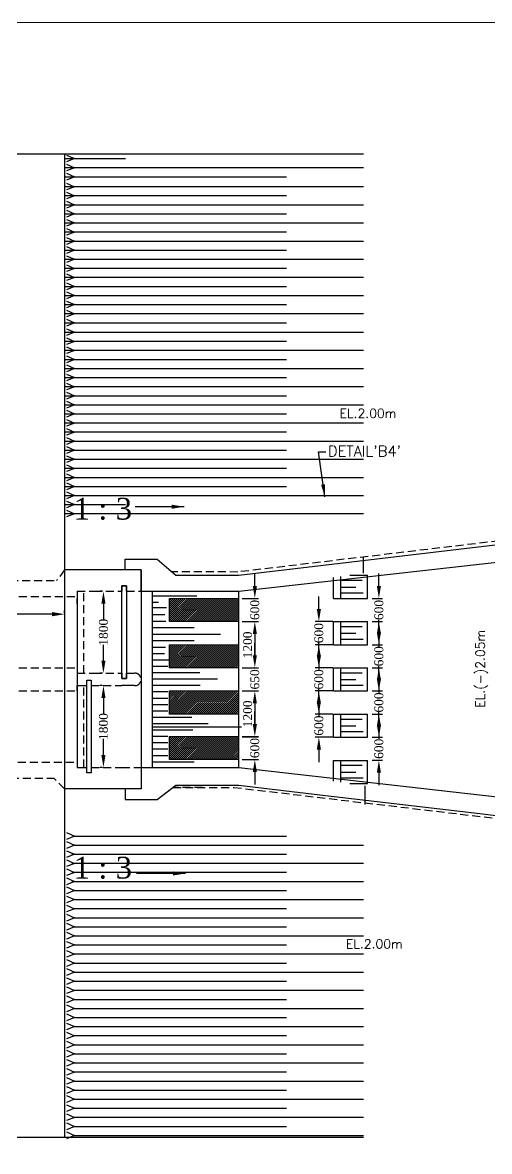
# Model space of a CAD drawing. Extents: x -545075 to 1728153, y -708141 to -305611.
# Drawn here: x 19634 to 32752, y -634009 to -602284 of the extents above; entities that cross this region are included whole.
import ezdxf

# ---------------------------------------------------------------- set-up
doc = ezdxf.new("R2010")
doc.units = 0
doc.header["$MEASUREMENT"] = 0
doc.linetypes.add('DASHED', pattern=[0.75, 0.5, -0.25])
doc.layers.get('0').update_dxf_attribs({"linetype": 'CONTINUOUS'})
doc.layers.get('DEFPOINTS').update_dxf_attribs({"linetype": 'CONTINUOUS'})
for name, color, linetype in [('LINE', 7, 'CONTINUOUS'), ('SLOPEEARTH', 3, 'CONTINUOUS'), ('TEXT', 7, 'CONTINUOUS')]:
    doc.layers.add(name, color=color, linetype=linetype)
doc.styles.add('BIG', font='ROMANT.SHX')
doc.styles.get("Standard").update_dxf_attribs({"font": 'times.ttf', "height": 250})
doc.dimstyles.new('3', dxfattribs={"dimtxt": 225, "dimasz": 350, "dimexe": 100, "dimexo": 25, "dimgap": 9, "dimtad": 0, "dimdec": 0, "dimzin": 0, "dimdsep": 46, "dimtxsty": 'Standard', "dimcen": 0, "dimclrt": 256, "dimadec": 0, "dimazin": 0, "dimtfac": 1, "dimtdec": 0, "dimtofl": 0, "dimtmove": 2, "dimatfit": 3, "dimfxl": 1, "dimtolj": 1, "dimtzin": 0, "dimarcsym": 0})

# ---------------------------------------------------------------- blocks, each defined once
blk = doc.blocks.new('*D679')
at = {"layer": 'DEFPOINTS', "color": 0, "linetype": 'ByBlock', "lineweight": -2}
for p in [(14814, -618910), (20814, -618910), (20814, -618910)]:
    blk.add_point(p, dxfattribs=at)
at = {"layer": 'LINE', "color": 0, "linetype": 'ByBlock', "lineweight": -2}
for p, q in [((14814, -618885), (14814, -618810)), ((15164, -618910), (16794, -618910)), ((20464, -618910), (17522, -618910)), ((20814, -618885), (20814, -618810))]:
    blk.add_line(p, q, dxfattribs=at)
for points in [[(15164, -618852), (15164, -618969), (14814, -618910)], [(20464, -618852), (20464, -618969), (20814, -618910)]]:
    blk.add_solid(points, dxfattribs=at)
at = {"layer": 'LINE', "linetype": 'ByBlock', "lineweight": -2, "insert": (17158, -618910), "char_height": 250, "attachment_point": 5}
blk.add_mtext('\\A1;6000', dxfattribs=at)
blk = doc.blocks.new('*D690')
at = {"layer": 'DEFPOINTS', "color": 0, "linetype": 'ByBlock', "lineweight": -2}
for p in [(21906, -618268), (21906, -620568), (21906, -620568)]:
    blk.add_point(p, dxfattribs=at)
at = {"layer": 'LINE', "color": 0, "linetype": 'ByBlock', "lineweight": -2}
for p, q in [((21881, -618268), (21806, -618268)), ((21906, -618618), (21906, -619068)), ((21906, -620218), (21906, -619768)), ((21881, -620568), (21806, -620568))]:
    blk.add_line(p, q, dxfattribs=at)
for points in [[(21848, -618618), (21964, -618618), (21906, -618268)], [(21848, -620218), (21964, -620218), (21906, -620568)]]:
    blk.add_solid(points, dxfattribs=at)
at = {"layer": 'LINE', "linetype": 'ByBlock', "lineweight": -2, "insert": (21906, -619418), "char_height": 250, "attachment_point": 5, "rotation": 90}
blk.add_mtext('\\A1;1800', dxfattribs=at)
blk = doc.blocks.new('*D691')
at = {"layer": 'DEFPOINTS', "color": 0, "linetype": 'ByBlock', "lineweight": -2}
for p in [(21906, -620918), (21906, -623218), (21906, -623218)]:
    blk.add_point(p, dxfattribs=at)
at = {"layer": 'LINE', "color": 0, "linetype": 'ByBlock', "lineweight": -2}
for p, q in [((21881, -620918), (21806, -620918)), ((21906, -621268), (21906, -621718)), ((21906, -622868), (21906, -622418)), ((21881, -623218), (21806, -623218))]:
    blk.add_line(p, q, dxfattribs=at)
for points in [[(21848, -621268), (21964, -621268), (21906, -620918)], [(21848, -622868), (21964, -622868), (21906, -623218)]]:
    blk.add_solid(points, dxfattribs=at)
at = {"layer": 'LINE', "linetype": 'ByBlock', "lineweight": -2, "insert": (21906, -622068), "char_height": 250, "attachment_point": 5, "rotation": 90}
blk.add_mtext('\\A1;1800', dxfattribs=at)
blk = doc.blocks.new('*D701')
at = {"layer": 'DEFPOINTS', "color": 0, "linetype": 'ByBlock', "lineweight": -2}
for p in [(29430, -619768), (29430, -620418), (29646, -620418)]:
    blk.add_point(p, dxfattribs=at)
at = {"layer": 'LINE', "color": 0, "linetype": 'ByBlock', "lineweight": -2}
for p, q in [((29646, -619418), (29646, -619068)), ((29455, -619768), (29746, -619768)), ((29455, -620418), (29746, -620418)), ((29646, -620768), (29646, -621118))]:
    blk.add_line(p, q, dxfattribs=at)
for points in [[(29588, -619418), (29704, -619418), (29646, -619768)], [(29588, -620768), (29704, -620768), (29646, -620418)]]:
    blk.add_solid(points, dxfattribs=at)
at = {"layer": 'LINE', "linetype": 'ByBlock', "lineweight": -2, "insert": (29646, -620093), "char_height": 250, "attachment_point": 5, "rotation": 90}
blk.add_mtext('\\A1;600', dxfattribs=at)
blk = doc.blocks.new('*D702')
at = {"layer": 'DEFPOINTS', "color": 0, "linetype": 'ByBlock', "lineweight": -2}
for p in [(28375, -619118), (27959, -619768), (28375, -619768)]:
    blk.add_point(p, dxfattribs=at)
at = {"layer": 'LINE', "color": 0, "linetype": 'ByBlock', "lineweight": -2}
for p, q in [((27959, -618768), (27959, -618418)), ((28350, -619118), (27859, -619118)), ((28350, -619768), (27859, -619768)), ((27959, -620118), (27959, -620468))]:
    blk.add_line(p, q, dxfattribs=at)
for points in [[(27901, -618768), (28017, -618768), (27959, -619118)], [(27901, -620118), (28017, -620118), (27959, -619768)]]:
    blk.add_solid(points, dxfattribs=at)
at = {"layer": 'LINE', "linetype": 'ByBlock', "lineweight": -2, "insert": (27959, -619443), "char_height": 250, "attachment_point": 5, "rotation": 90}
blk.add_mtext('\\A1;600', dxfattribs=at)
blk = doc.blocks.new('*D703')
at = {"layer": 'DEFPOINTS', "color": 0, "linetype": 'ByBlock', "lineweight": -2}
for p in [(29430, -618468), (29430, -619118), (29646, -619118)]:
    blk.add_point(p, dxfattribs=at)
at = {"layer": 'LINE', "color": 0, "linetype": 'ByBlock', "lineweight": -2}
for p, q in [((29646, -618118), (29646, -617768)), ((29455, -618468), (29746, -618468)), ((29455, -619118), (29746, -619118)), ((29646, -619468), (29646, -619818))]:
    blk.add_line(p, q, dxfattribs=at)
for points in [[(29588, -618118), (29704, -618118), (29646, -618468)], [(29588, -619468), (29704, -619468), (29646, -619118)]]:
    blk.add_solid(points, dxfattribs=at)
at = {"layer": 'LINE', "linetype": 'ByBlock', "lineweight": -2, "insert": (29646, -618793), "char_height": 250, "attachment_point": 5, "rotation": 90}
blk.add_mtext('\\A1;600', dxfattribs=at)
blk = doc.blocks.new('*D704')
at = {"layer": 'DEFPOINTS', "color": 0, "linetype": 'ByBlock', "lineweight": -2}
for p in [(28375, -620418), (27959, -621068), (28375, -621068)]:
    blk.add_point(p, dxfattribs=at)
at = {"layer": 'LINE', "color": 0, "linetype": 'ByBlock', "lineweight": -2}
for p, q in [((27959, -620068), (27959, -619718)), ((28350, -620418), (27859, -620418)), ((28350, -621068), (27859, -621068)), ((27959, -621418), (27959, -621768))]:
    blk.add_line(p, q, dxfattribs=at)
for points in [[(27901, -620068), (28017, -620068), (27959, -620418)], [(27901, -621418), (28017, -621418), (27959, -621068)]]:
    blk.add_solid(points, dxfattribs=at)
at = {"layer": 'LINE', "linetype": 'ByBlock', "lineweight": -2, "insert": (27959, -620743), "char_height": 250, "attachment_point": 5, "rotation": 90}
blk.add_mtext('\\A1;600', dxfattribs=at)
blk = doc.blocks.new('*D705')
at = {"layer": 'DEFPOINTS', "color": 0, "linetype": 'ByBlock', "lineweight": -2}
for p in [(28375, -621718), (27959, -622368), (28375, -622368)]:
    blk.add_point(p, dxfattribs=at)
at = {"layer": 'LINE', "color": 0, "linetype": 'ByBlock', "lineweight": -2}
for p, q in [((27959, -621368), (27959, -621018)), ((28350, -621718), (27859, -621718)), ((28350, -622368), (27859, -622368)), ((27959, -622718), (27959, -623068))]:
    blk.add_line(p, q, dxfattribs=at)
for points in [[(27901, -621368), (28017, -621368), (27959, -621718)], [(27901, -622718), (28017, -622718), (27959, -622368)]]:
    blk.add_solid(points, dxfattribs=at)
at = {"layer": 'LINE', "linetype": 'ByBlock', "lineweight": -2, "insert": (27959, -622043), "char_height": 250, "attachment_point": 5, "rotation": 90}
blk.add_mtext('\\A1;600', dxfattribs=at)
blk = doc.blocks.new('*D706')
at = {"layer": 'DEFPOINTS', "color": 0, "linetype": 'ByBlock', "lineweight": -2}
for p in [(29430, -621068), (29430, -621718), (29646, -621718)]:
    blk.add_point(p, dxfattribs=at)
at = {"layer": 'LINE', "color": 0, "linetype": 'ByBlock', "lineweight": -2}
for p, q in [((29646, -620718), (29646, -620368)), ((29455, -621068), (29746, -621068)), ((29455, -621718), (29746, -621718)), ((29646, -622068), (29646, -622418))]:
    blk.add_line(p, q, dxfattribs=at)
for points in [[(29588, -620718), (29704, -620718), (29646, -621068)], [(29588, -622068), (29704, -622068), (29646, -621718)]]:
    blk.add_solid(points, dxfattribs=at)
at = {"layer": 'LINE', "linetype": 'ByBlock', "lineweight": -2, "insert": (29646, -621393), "char_height": 250, "attachment_point": 5, "rotation": 90}
blk.add_mtext('\\A1;600', dxfattribs=at)
blk = doc.blocks.new('*D707')
at = {"layer": 'DEFPOINTS', "color": 0, "linetype": 'ByBlock', "lineweight": -2}
for p in [(29430, -622368), (29430, -623018), (29646, -623018)]:
    blk.add_point(p, dxfattribs=at)
at = {"layer": 'LINE', "color": 0, "linetype": 'ByBlock', "lineweight": -2}
for p, q in [((29646, -622018), (29646, -621668)), ((29455, -622368), (29746, -622368)), ((29455, -623018), (29746, -623018)), ((29646, -623368), (29646, -623718))]:
    blk.add_line(p, q, dxfattribs=at)
for points in [[(29588, -622018), (29704, -622018), (29646, -622368)], [(29588, -623368), (29704, -623368), (29646, -623018)]]:
    blk.add_solid(points, dxfattribs=at)
at = {"layer": 'LINE', "linetype": 'ByBlock', "lineweight": -2, "insert": (29646, -622693), "char_height": 250, "attachment_point": 5, "rotation": 90}
blk.add_mtext('\\A1;600', dxfattribs=at)
blk = doc.blocks.new('*D718')
at = {"layer": 'DEFPOINTS', "color": 0, "linetype": 'ByBlock', "lineweight": -2}
for p in [(25783, -618468), (25783, -619118), (26160, -619118)]:
    blk.add_point(p, dxfattribs=at)
at = {"layer": 'LINE', "color": 0, "linetype": 'ByBlock', "lineweight": -2}
for p, q in [((26160, -618118), (26160, -617768)), ((25808, -618468), (26260, -618468)), ((25808, -619118), (26260, -619118)), ((26160, -619468), (26160, -619818))]:
    blk.add_line(p, q, dxfattribs=at)
for points in [[(26102, -618118), (26218, -618118), (26160, -618468)], [(26102, -619468), (26218, -619468), (26160, -619118)]]:
    blk.add_solid(points, dxfattribs=at)
at = {"layer": 'LINE', "linetype": 'ByBlock', "lineweight": -2, "insert": (26160, -618793), "char_height": 250, "attachment_point": 5, "rotation": 90}
blk.add_mtext('\\A1;600', dxfattribs=at)
blk = doc.blocks.new('*D720')
at = {"layer": 'DEFPOINTS', "color": 0, "linetype": 'ByBlock', "lineweight": -2}
for p in [(25783, -622349), (25783, -622999), (26160, -622999)]:
    blk.add_point(p, dxfattribs=at)
at = {"layer": 'LINE', "color": 0, "linetype": 'ByBlock', "lineweight": -2}
for p, q in [((26160, -621999), (26160, -621649)), ((25808, -622349), (26260, -622349)), ((25808, -622999), (26260, -622999)), ((26160, -623349), (26160, -623699))]:
    blk.add_line(p, q, dxfattribs=at)
for points in [[(26102, -621999), (26218, -621999), (26160, -622349)], [(26102, -623349), (26218, -623349), (26160, -622999)]]:
    blk.add_solid(points, dxfattribs=at)
at = {"layer": 'LINE', "linetype": 'ByBlock', "lineweight": -2, "insert": (26160, -622674), "char_height": 250, "attachment_point": 5, "rotation": 90}
blk.add_mtext('\\A1;600', dxfattribs=at)
blk = doc.blocks.new('*D826')
at = {"layer": 'DEFPOINTS', "color": 0, "linetype": 'ByBlock', "lineweight": -2}
for p in [(25808, -621068), (25783, -622355), (26160, -622355)]:
    blk.add_point(p, dxfattribs=at)
at = {"layer": 'LINE', "color": 0, "linetype": 'ByBlock', "lineweight": -2}
for p, q in [((25833, -621068), (26260, -621068)), ((26160, -621418), (26160, -622005)), ((25808, -622355), (26260, -622355))]:
    blk.add_line(p, q, dxfattribs=at)
for points in [[(26102, -621418), (26218, -621418), (26160, -621068)], [(26102, -622005), (26218, -622005), (26160, -622355)]]:
    blk.add_solid(points, dxfattribs=at)
at = {"layer": 'LINE', "linetype": 'ByBlock', "lineweight": -2, "insert": (25958, -621712), "char_height": 250, "attachment_point": 5, "rotation": 90}
blk.add_mtext('\\A1;1200', dxfattribs=at)
blk = doc.blocks.new('*D827')
at = {"layer": 'DEFPOINTS', "color": 0, "linetype": 'ByBlock', "lineweight": -2}
for p in [(25808, -619118), (25783, -620418), (26160, -620418)]:
    blk.add_point(p, dxfattribs=at)
at = {"layer": 'LINE', "color": 0, "linetype": 'ByBlock', "lineweight": -2}
for p, q in [((25833, -619118), (26260, -619118)), ((26160, -619468), (26160, -620068)), ((25808, -620418), (26260, -620418))]:
    blk.add_line(p, q, dxfattribs=at)
for points in [[(26102, -619468), (26218, -619468), (26160, -619118)], [(26102, -620068), (26218, -620068), (26160, -620418)]]:
    blk.add_solid(points, dxfattribs=at)
at = {"layer": 'LINE', "linetype": 'ByBlock', "lineweight": -2, "insert": (25958, -619775), "char_height": 250, "attachment_point": 5, "rotation": 90}
blk.add_mtext('\\A1;1200', dxfattribs=at)

msp = doc.modelspace()

# ---------------------------------------------------------------- hatches: boundary and pattern name
at = {"layer": 'LINE', "lineweight": 5}
h = msp.add_hatch(dxfattribs=at)
h.set_pattern_fill('ANSI31', color=0, scale=320, angle=180, style=0)
h.set_pattern_definition([(225, (-61219.9, 40650.684), (28.2842712, -28.2842712), [])])
h.paths.add_polyline_path([(23764.102, -618468.316), (23764.102, -619118.316), (25714.102, -619118.316), (25714.102, -618468.316)])
h = msp.add_hatch(dxfattribs=at)
h.set_pattern_fill('ANSI31', color=0, scale=320, angle=180, style=0)
h.set_pattern_definition([(225, (-61219.9, 39350.684), (28.2842712, -28.2842712), [])])
h.paths.add_polyline_path([(23764.102, -619768.316), (23764.102, -620418.316), (25714.102, -620418.316), (25714.102, -619768.316)])
h = msp.add_hatch(dxfattribs=at)
h.set_pattern_fill('ANSI31', color=0, scale=320, angle=180, style=0)
h.set_pattern_definition([(225, (-61219.9, 38050.684), (28.2842712, -28.2842712), [])])
h.paths.add_polyline_path([(23764.102, -621068.316), (23764.102, -621718.316), (25714.102, -621718.316), (25714.102, -621068.316)])
h = msp.add_hatch(dxfattribs=at)
h.set_pattern_fill('ANSI31', color=0, scale=320, angle=180, style=0)
h.set_pattern_definition([(225, (-61219.9, 36769.684), (28.2842712, -28.2842712), [])])
h.paths.add_polyline_path([(23764.102, -622349.316), (23764.102, -622999.316), (25714.102, -622999.316), (25714.102, -622349.316)])

# ---------------------------------------------------------------- linework, layer by layer
at = {"color": 7, "linetype": 'ByBlock', "lineweight": 20}
msp.add_lwpolyline([(-15553.218, -650962.025), (-15553.218, -602284.278), (53284, -602284.278), (53284, -650962.025), (-15553.218, -650962.025)], close=True, dxfattribs=at)
at = {"layer": 'LINE', "color": 0, "linetype": 'ByBlock', "lineweight": -2}
for p, q in [((20814.102, -605985.316), (20814.102, -633622.316)), ((25714.102, -617818.316), (34448.102, -616782.758)), ((22514.102, -617668.316), (22514.102, -617368.316)), ((22514.102, -617368.316), (23414.102, -617368.316)), ((23414.102, -617368.316), (23942.102, -617818.316)), ((25714.102, -618268.316), (34748.102, -617243.316)), ((29209.418, -617762.027), (29209.78, -617287.181)), ((22964.102, -617668.316), (20814.102, -617668.316)), ((22964.102, -617668.316), (22964.102, -618268.316)), ((22964.102, -618268.316), (22964.102, -617668.316)), ((23942.102, -617818.316), (25714.102, -617818.316)), ((28375.225, -618468.316), (28375.225, -617884.14)), ((28375.225, -618468.316), (28375.225, -617884.14)), ((28575.225, -618468.316), (28575.225, -617855.267)), ((28575.225, -617958.762), (29178.99, -617958.762)), ((28831.175, -617818.316), (29325.225, -617818.316)), ((29325.225, -618468.316), (29325.225, -617818.316)), ((21164.102, -618268.316), (21164.102, -623218.316)), ((22552.102, -618118.316), (22427.102, -618118.316)), ((22427.102, -618118.316), (22427.102, -618268.316)), ((22552.102, -618268.316), (22552.102, -618118.316)), ((22964.102, -618268.316), (22964.102, -623818.316)), ((22964.102, -618268.316), (25714.102, -618268.316)), ((23275.259, -618268.316), (23275.259, -623218.316)), ((25714.102, -623218.316), (25714.102, -618268.316)), ((28575.225, -618147.316), (28994.285, -618147.316)), ((28575.225, -618308.561), (29203.294, -618308.561)), ((21164.102, -618618.316), (21164.102, -618468.316)), ((23275.259, -618393.316), (24526.102, -618393.316)), ((23275.259, -618577.316), (23451.102, -618577.316)), ((23764.102, -619118.316), (23764.102, -618468.316)), ((28375.225, -618468.316), (29325.225, -618468.316)), ((28375.225, -618468.316), (29325.225, -618468.316)), ((23275.259, -618723.316), (23680.102, -618723.316)), ((23275.259, -618924.316), (23630.102, -618924.316)), ((23275.259, -619108.316), (23658.102, -619108.316)), ((25714.102, -619118.316), (23764.102, -619118.316)), ((28375.225, -619768.316), (28375.225, -619118.316)), ((28375.225, -619768.316), (28375.225, -619118.316)), ((28375.225, -619118.316), (29325.225, -619118.316)), ((28575.225, -619768.316), (28575.225, -619118.316)), ((28575.225, -619258.762), (29178.99, -619258.762)), ((29325.225, -619768.316), (29325.225, -619118.316)), ((23275.259, -619287.316), (24459.102, -619287.316)), ((23275.259, -619471.316), (25196.102, -619471.316)), ((28575.225, -619447.316), (28994.285, -619447.316)), ((23275.259, -619650.316), (24451.102, -619650.316)), ((23275.259, -619835.316), (23650.102, -619835.316)), ((23764.102, -620418.316), (23764.102, -619768.316)), ((26160.102, -620068.316), (26160.102, -619718.316)), ((28375.225, -619768.316), (29325.225, -619768.316)), ((28375.225, -619768.316), (29325.225, -619768.316)), ((28575.225, -619608.561), (29203.294, -619608.561)), ((23275.259, -620014.316), (23618.102, -620014.316)), ((23275.259, -620193.316), (23732.102, -620193.316)), ((21164.102, -620418.316), (21164.102, -620568.316)), ((23275.259, -620372.316), (23711.102, -620372.316)), ((25714.102, -620418.316), (23764.102, -620418.316)), ((25808.102, -620418.316), (26260.102, -620418.316)), ((28375.225, -621068.316), (28375.225, -620418.316)), ((28375.225, -621068.316), (28375.225, -620418.316)), ((28375.225, -620418.316), (29325.225, -620418.316)), ((28575.225, -621068.316), (28575.225, -620418.316)), ((29325.225, -621068.316), (29325.225, -620418.316)), ((22427.102, -620568.316), (22427.102, -620718.316)), ((22427.102, -620718.316), (22552.102, -620718.316)), ((22552.102, -620718.316), (22552.102, -620568.316)), ((22552.102, -620568.316), (22779.102, -620568.316)), ((23275.259, -620551.316), (24611.102, -620551.316)), ((23275.259, -620730.316), (25115.102, -620730.316)), ((28575.225, -620558.762), (29178.99, -620558.762)), ((28575.225, -620747.316), (28994.285, -620747.316)), ((21164.102, -621068.316), (21164.102, -620918.316)), ((21164.102, -620918.316), (21436.102, -620918.316)), ((22779.102, -620918.316), (22427.102, -620918.316)), ((23275.259, -620909.316), (24628.102, -620909.316)), ((23275.259, -621088.316), (23711.102, -621088.316)), ((23764.102, -621718.316), (23764.102, -621068.316)), ((25808.102, -621068.316), (26260.102, -621068.316)), ((28375.225, -621068.316), (29325.225, -621068.316)), ((28375.225, -621068.316), (29325.225, -621068.316)), ((28575.225, -620908.561), (29203.294, -620908.561)), ((23275.259, -621267.316), (23711.102, -621267.316)), ((23275.259, -621446.316), (23711.102, -621446.316)), ((26160.102, -621418.316), (26160.102, -621768.316)), ((23275.259, -621625.316), (23711.102, -621625.316)), ((23275.259, -621804.316), (24391.102, -621804.316)), ((25714.102, -621718.316), (23764.102, -621718.316)), ((28375.225, -622368.316), (28375.225, -621718.316)), ((28375.225, -622368.316), (28375.225, -621718.316)), ((28375.225, -621718.316), (29325.225, -621718.316)), ((28575.225, -622368.316), (28575.225, -621718.316)), ((29325.225, -622368.316), (29325.225, -621718.316)), ((23275.259, -621983.316), (24848.102, -621983.316)), ((23275.259, -622080.316), (25786.102, -622080.316)), ((28575.225, -621858.762), (29178.99, -621858.762)), ((28575.225, -622047.316), (28994.285, -622047.316)), ((23275.259, -622162.316), (24420.102, -622162.316)), ((23275.259, -622341.316), (23711.102, -622341.316)), ((23764.102, -622999.316), (23764.102, -622349.316)), ((28375.225, -622368.316), (29325.225, -622368.316)), ((28375.225, -622368.316), (29325.225, -622368.316)), ((28575.225, -622208.561), (29203.294, -622208.561)), ((23275.259, -622520.316), (23711.102, -622520.316)), ((23275.259, -622699.316), (23711.102, -622699.316)), ((21164.102, -622868.316), (21164.102, -623218.316)), ((22964.102, -623018.316), (22964.102, -623368.316)), ((22964.102, -623018.316), (22964.102, -623368.316)), ((23275.259, -622878.316), (23711.102, -622878.316)), ((23275.259, -623057.316), (24456.102, -623057.316)), ((25714.102, -622999.316), (23764.102, -622999.316)), ((28375.225, -623602.492), (28375.225, -623018.316)), ((28375.225, -623602.492), (28375.225, -623018.316)), ((28375.225, -623018.316), (29325.225, -623018.316)), ((28575.225, -623631.366), (28575.225, -623018.316)), ((29325.225, -623668.316), (29325.225, -623018.316)), ((21164.102, -623218.316), (21436.102, -623218.316)), ((22964.102, -623218.316), (25714.102, -623218.316)), ((25714.102, -623218.316), (34748.102, -624243.316)), ((25714.102, -623218.316), (34748.102, -624243.316)), ((28575.225, -623158.762), (29178.99, -623158.762)), ((28575.225, -623347.316), (28994.285, -623347.316)), ((28575.225, -623508.561), (29203.294, -623508.561)), ((28831.175, -623668.316), (29325.225, -623668.316)), ((28831.175, -623668.316), (29325.225, -623668.316)), ((22964.102, -623818.316), (20814.102, -623818.316)), ((22514.102, -623818.316), (22514.102, -624118.316)), ((23414.102, -624118.316), (23942.102, -623718.316)), ((23942.102, -623718.316), (24667.953, -623718.316)), ((24667.953, -623718.316), (25714.102, -623718.316)), ((25714.102, -623718.316), (27823.341, -623967.188)), ((27823.341, -623967.188), (32484.09, -624517.115)), ((29260.993, -624258.533), (29264.102, -623730.816)), ((22514.102, -624118.316), (23414.102, -624118.316)), ((32484.09, -624517.115), (34448.102, -624748.851))]:
    msp.add_line(p, q, dxfattribs=at)
at = {"layer": 'LINE', "color": 3}
for p, q in [((20814.102, -606105.316), (22528.2, -606105.316)), ((20814.102, -606360.316), (29209.78, -606360.316)), ((20814.102, -606615.316), (27053.259, -606615.316)), ((20814.102, -606893.316), (29209.78, -606893.316)), ((20814.102, -607148.316), (27053.259, -607148.316)), ((20814.102, -607403.316), (29209.78, -607403.316)), ((20814.102, -607658.316), (27053.259, -607658.316)), ((20814.102, -607913.316), (29209.78, -607913.316)), ((20814.102, -608168.316), (27053.259, -608168.316)), ((20814.102, -608423.316), (29209.78, -608423.316)), ((20814.102, -608678.316), (27053.259, -608678.316)), ((20814.102, -608933.316), (29209.78, -608933.316)), ((20814.102, -609188.316), (27053.259, -609188.316)), ((20814.102, -609443.316), (29209.78, -609443.316)), ((20814.102, -609698.316), (27053.259, -609698.316)), ((20814.102, -609953.316), (29209.78, -609953.316)), ((20814.102, -610208.316), (27053.259, -610208.316)), ((20814.102, -610463.316), (29209.78, -610463.316)), ((20814.102, -610718.316), (27053.259, -610718.316)), ((20814.102, -610985.013), (29209.78, -610985.013)), ((20814.102, -611240.013), (27053.259, -611240.013)), ((20814.102, -611495.013), (29209.78, -611495.013)), ((20814.102, -611750.013), (27053.259, -611750.013)), ((20814.102, -612005.013), (29209.78, -612005.013)), ((20814.102, -612260.013), (27053.259, -612260.013)), ((20814.102, -612515.013), (29209.78, -612515.013)), ((20814.102, -612770.013), (27053.259, -612770.013)), ((20814.102, -613025.013), (29209.78, -613025.013)), ((20814.102, -613280.013), (27053.259, -613280.013)), ((20814.102, -613535.013), (29209.78, -613535.013)), ((20814.102, -613790.013), (27053.259, -613790.013)), ((20814.102, -614045.013), (29209.78, -614045.013)), ((20814.102, -614300.013), (27053.259, -614300.013)), ((20814.102, -614555.013), (29209.78, -614555.013)), ((20814.102, -614810.013), (27053.259, -614810.013)), ((20814.102, -615065.013), (29209.78, -615065.013)), ((20814.102, -615320.013), (27053.259, -615320.013)), ((20814.102, -615575.013), (29209.78, -615575.013)), ((20814.102, -615830.013), (22528.2, -615830.013)), ((20814.102, -616085.013), (29209.78, -616085.013)), ((21088.84, -625145.316), (27053.259, -625145.316)), ((21088.84, -625400.316), (29209.78, -625400.316)), ((21017.882, -625655.316), (27053.259, -625655.316)), ((21017.882, -625910.316), (29209.78, -625910.316)), ((21017.882, -626165.316), (27052.259, -626165.316)), ((21017.882, -626420.316), (29209.78, -626420.316)), ((21088.84, -626675.316), (27053.259, -626675.316)), ((21088.84, -626930.316), (29209.78, -626930.316)), ((21088.84, -627185.316), (27053.259, -627185.316)), ((21088.84, -627440.316), (29209.78, -627440.316)), ((21088.84, -627695.316), (27053.259, -627695.316)), ((21088.84, -627950.316), (29209.78, -627950.316)), ((21088.84, -628205.316), (27053.259, -628205.316)), ((21088.84, -628460.316), (29209.78, -628460.316)), ((21088.84, -628715.316), (27053.259, -628715.316)), ((21088.84, -628970.316), (29209.78, -628970.316)), ((21088.84, -629225.316), (27053.259, -629225.316)), ((21088.84, -629480.316), (29209.78, -629480.316)), ((21088.84, -629735.316), (27053.259, -629735.316)), ((21088.84, -629990.316), (29209.78, -629990.316)), ((21088.84, -630245.316), (27053.259, -630245.316)), ((21088.84, -630500.316), (29209.78, -630500.316)), ((21088.84, -630755.316), (27053.259, -630755.316)), ((21088.84, -631010.316), (29209.78, -631010.316)), ((21088.84, -631265.316), (27053.259, -631265.316)), ((21088.84, -631520.316), (29209.78, -631520.316)), ((21088.84, -631775.316), (27053.259, -631775.316)), ((21088.84, -632030.316), (29209.78, -632030.316)), ((21088.84, -632285.316), (27053.259, -632285.316)), ((21088.84, -632540.316), (29209.78, -632540.316)), ((21088.84, -632795.316), (27053.259, -632795.316)), ((21088.84, -633050.316), (29209.78, -633050.316)), ((21088.84, -633305.316), (27053.259, -633305.316)), ((21088.84, -633560.316), (29209.78, -633560.316))]:
    msp.add_line(p, q, dxfattribs=at)
at = {"layer": 'LINE', "color": 0, "linetype": 'DASHED', "ltscale": 450}
for p, q in [((34372.102, -616690.419), (25683.102, -617725.316)), ((20814.102, -617668.316), (20591.102, -617968.316)), ((14899.102, -617968.316), (20591.102, -617968.316)), ((25683.102, -617725.316), (23830.194, -617722.941)), ((21164.102, -618268.316), (21639.102, -618268.316)), ((21358.102, -620568.316), (21358.102, -618268.316)), ((21639.102, -618268.316), (22427.102, -618268.316)), ((22552.102, -618268.316), (22964.102, -618268.316)), ((14464.102, -618418.316), (21164.102, -618418.316)), ((14464.102, -620418.316), (21164.102, -620418.316)), ((21164.102, -620568.316), (21639.102, -620568.316)), ((21639.102, -620568.316), (22427.102, -620568.316)), ((14464.102, -621068.316), (21164.102, -621068.316)), ((21358.102, -623218.316), (21358.102, -620918.316)), ((21561.102, -620918.316), (22427.102, -620918.316)), ((14439.102, -623068.316), (21164.102, -623068.316)), ((21561.102, -623218.316), (22427.102, -623218.316)), ((22427.102, -623218.316), (22964.102, -623218.316)), ((14913.102, -623518.316), (20511.102, -623518.316)), ((20814.102, -623818.316), (20511.102, -623518.316)), ((24692.997, -623777.723), (23863.684, -623777.723)), ((23863.684, -623777.723), (25566.02, -623777.723)), ((25566.02, -623777.723), (34381.102, -624817.825))]:
    msp.add_line(p, q, dxfattribs=at)
at = {"layer": 'LINE'}
for points in [[(29209.78, -605985.316), (18475.054, -605985.316), (18475.054, -605618.316), (17842.054, -606364.316), (17842.054, -606000.316), (7012.259, -606000.316)], [(29209.78, -633622.316), (18475.054, -633622.316), (18475.054, -633255.316), (17842.054, -634001.316), (17842.054, -633637.316), (7029.259, -633637.316)]]:
    msp.add_lwpolyline(points, dxfattribs=at)
at = {"layer": 'LINE', "color": 0, "linetype": 'ByBlock', "lineweight": -2}
for points in [[(22427.102, -618118.316), (22552.102, -618118.316), (22552.102, -620718.316), (22427.102, -620718.316)], [(21436.102, -620768.316), (21561.102, -620768.316), (21561.102, -623368.316), (21436.102, -623368.316)]]:
    msp.add_lwpolyline(points, close=True, dxfattribs=at)
at = {"layer": 'LINE', "color": 0, "lineweight": 5}
for points in [[(23764.102, -618468.316), (25714.102, -618468.316), (25714.102, -619118.316), (23764.102, -619118.316)], [(23764.102, -619768.316), (25714.102, -619768.316), (25714.102, -620418.316), (23764.102, -620418.316)], [(23764.102, -621068.316), (25714.102, -621068.316), (25714.102, -621718.316), (23764.102, -621718.316)], [(23764.102, -622349.316), (25714.102, -622349.316), (25714.102, -622999.316), (23764.102, -622999.316)]]:
    msp.add_lwpolyline(points, dxfattribs=at)
at = {"layer": 'LINE', "color": 0, "linetype": 'DASHED', "ltscale": 450}
msp.add_arc((22788.831, -620743.316), 175.27, 266.8177195, 93.1822805, dxfattribs=at)
at = {"layer": 'LINE', "color": 0, "linetype": 'ByBlock', "lineweight": -2}
for points in [[(26101.768, -620068.316), (26218.435, -620068.316), (26160.102, -620418.316)], [(26101.768, -621418.316), (26218.435, -621418.316), (26160.102, -621068.316)]]:
    msp.add_solid(points, dxfattribs=at)
at = {"layer": 'SLOPEEARTH'}
for p, q in [((20866.702, -606007.06), (21095.186, -606108.123)), ((20866.702, -606262.06), (21095.186, -606363.123)), ((21095.186, -606108.123), (20868.071, -606198.907)), ((20866.702, -606517.06), (21095.186, -606618.123)), ((21095.186, -606363.123), (20868.071, -606453.907)), ((20866.702, -606795.06), (21095.186, -606896.123)), ((21095.186, -606618.123), (20868.071, -606708.907)), ((21095.186, -606896.123), (20868.071, -606986.907)), ((20866.702, -607050.06), (21095.186, -607151.123)), ((21095.186, -607151.123), (20868.071, -607241.907)), ((20866.702, -607305.06), (21095.186, -607406.123)), ((21095.186, -607406.123), (20868.071, -607496.907)), ((20866.702, -607560.06), (21095.186, -607661.123)), ((20866.702, -607815.06), (21095.186, -607916.123)), ((21095.186, -607661.123), (20868.071, -607751.907)), ((20866.702, -608070.06), (21095.186, -608171.123)), ((21095.186, -607916.123), (20868.071, -608006.907)), ((21095.186, -608171.123), (20868.071, -608261.907)), ((20866.702, -608325.06), (21095.186, -608426.123)), ((21095.186, -608426.123), (20868.071, -608516.907)), ((20866.702, -608580.06), (21095.186, -608681.123)), ((21095.186, -608681.123), (20868.071, -608771.907)), ((20866.702, -608835.06), (21095.186, -608936.123)), ((20866.702, -609090.06), (21095.186, -609191.123)), ((21095.186, -608936.123), (20868.071, -609026.907)), ((20866.702, -609345.06), (21095.186, -609446.123)), ((21095.186, -609191.123), (20868.071, -609281.907)), ((20866.702, -609600.06), (21095.186, -609701.123)), ((21095.186, -609446.123), (20868.071, -609536.907)), ((21095.186, -609701.123), (20868.071, -609791.907)), ((20866.702, -609855.06), (21095.186, -609956.123)), ((21095.186, -609956.123), (20868.071, -610046.907)), ((20866.702, -610110.06), (21095.186, -610211.123)), ((20866.702, -610365.06), (21095.186, -610466.123)), ((21095.186, -610211.123), (20868.071, -610301.907)), ((20866.702, -610620.06), (21095.186, -610721.123)), ((21095.186, -610466.123), (20868.071, -610556.907)), ((20866.702, -610886.757), (21095.186, -610987.82)), ((21095.186, -610721.123), (20868.071, -610811.907)), ((21095.186, -610987.82), (20868.071, -611078.603)), ((20866.702, -611141.757), (21095.186, -611242.82)), ((21095.186, -611242.82), (20868.071, -611333.603)), ((20866.702, -611396.757), (21095.186, -611497.82)), ((20866.702, -611651.757), (21095.186, -611752.82)), ((21095.186, -611497.82), (20868.071, -611588.603)), ((20866.702, -611906.757), (21095.186, -612007.82)), ((21095.186, -611752.82), (20868.071, -611843.603)), ((20866.702, -612161.757), (21095.186, -612262.82)), ((21095.186, -612007.82), (20868.071, -612098.603)), ((21095.186, -612262.82), (20868.071, -612353.603)), ((20866.702, -612416.757), (21095.186, -612517.82)), ((21095.186, -612517.82), (20868.071, -612608.603)), ((20866.702, -612671.757), (21095.186, -612772.82)), ((20866.702, -612926.757), (21095.186, -613027.82)), ((21095.186, -612772.82), (20868.071, -612863.603)), ((20866.702, -613181.757), (21095.186, -613282.82)), ((21095.186, -613027.82), (20868.071, -613118.603)), ((20866.702, -613436.757), (21095.186, -613537.82)), ((21095.186, -613282.82), (20868.071, -613373.603)), ((21095.186, -613537.82), (20868.071, -613628.603)), ((20866.702, -613691.757), (21095.186, -613792.82)), ((21095.186, -613792.82), (20868.071, -613883.603)), ((20866.702, -613946.757), (21095.186, -614047.82)), ((21095.186, -614047.82), (20868.071, -614138.603)), ((20866.702, -614201.757), (21095.186, -614302.82)), ((20866.702, -614456.757), (21095.186, -614557.82)), ((21095.186, -614302.82), (20868.071, -614393.603)), ((20866.702, -614711.757), (21095.186, -614812.82)), ((21095.186, -614557.82), (20868.071, -614648.603)), ((21095.186, -614812.82), (20868.071, -614903.603)), ((20866.702, -614966.757), (21095.186, -615067.82)), ((21095.186, -615067.82), (20868.071, -615158.603)), ((20866.702, -615221.757), (21095.186, -615322.82)), ((21095.186, -615322.82), (20868.071, -615413.603)), ((20866.702, -615476.757), (21095.186, -615577.82)), ((20866.702, -615731.757), (21095.186, -615832.82)), ((21095.186, -615577.82), (20868.071, -615668.603)), ((20866.702, -615986.757), (21095.186, -616087.82)), ((21095.186, -615832.82), (20868.071, -615923.603)), ((21095.186, -616087.82), (20868.071, -616178.603)), ((20866.702, -625047.06), (21095.186, -625148.123)), ((20866.702, -625302.06), (21095.186, -625403.123)), ((21095.186, -625148.123), (20868.071, -625238.907)), ((20866.702, -625557.06), (21095.186, -625658.123)), ((21095.186, -625403.123), (20868.071, -625493.907)), ((20866.702, -625812.06), (21095.186, -625913.123)), ((21095.186, -625658.123), (20868.071, -625748.907)), ((21095.186, -625913.123), (20868.071, -626003.907)), ((20866.702, -626067.06), (21095.186, -626168.123)), ((21095.186, -626168.123), (20868.071, -626258.907)), ((20866.702, -626322.06), (21095.186, -626423.123)), ((21095.186, -626423.123), (20868.071, -626513.907)), ((20866.702, -626577.06), (21095.186, -626678.123)), ((20866.702, -626832.06), (21095.186, -626933.123)), ((21095.186, -626678.123), (20868.071, -626768.907)), ((20866.702, -627087.06), (21095.186, -627188.123)), ((21095.186, -626933.123), (20868.071, -627023.907)), ((21095.186, -627188.123), (20868.071, -627278.907)), ((20866.702, -627342.06), (21095.186, -627443.123)), ((21095.186, -627443.123), (20868.071, -627533.907)), ((20866.702, -627597.06), (21095.186, -627698.123)), ((21095.186, -627698.123), (20868.071, -627788.907)), ((20866.702, -627852.06), (21095.186, -627953.123)), ((20866.702, -628107.06), (21095.186, -628208.123)), ((21095.186, -627953.123), (20868.071, -628043.907)), ((20866.702, -628362.06), (21095.186, -628463.123)), ((21095.186, -628208.123), (20868.071, -628298.907)), ((21095.186, -628463.123), (20868.071, -628553.907)), ((20866.702, -628617.06), (21095.186, -628718.123)), ((21095.186, -628718.123), (20868.071, -628808.907)), ((20866.702, -628872.06), (21095.186, -628973.123)), ((21095.186, -628973.123), (20868.071, -629063.907)), ((20866.702, -629127.06), (21095.186, -629228.123)), ((20866.702, -629382.06), (21095.186, -629483.123)), ((21095.186, -629228.123), (20868.071, -629318.907)), ((20866.702, -629637.06), (21095.186, -629738.123)), ((21095.186, -629483.123), (20868.071, -629573.907)), ((21095.186, -629738.123), (20868.071, -629828.907)), ((20866.702, -629892.06), (21095.186, -629993.123)), ((21095.186, -629993.123), (20868.071, -630083.907)), ((20866.702, -630147.06), (21095.186, -630248.123)), ((21095.186, -630248.123), (20868.071, -630338.907)), ((20866.702, -630402.06), (21095.186, -630503.123)), ((20866.702, -630657.06), (21095.186, -630758.123)), ((21095.186, -630503.123), (20868.071, -630593.907)), ((20866.702, -630912.06), (21095.186, -631013.123)), ((21095.186, -630758.123), (20868.071, -630848.907)), ((21095.186, -631013.123), (20868.071, -631103.907)), ((20866.702, -631167.06), (21095.186, -631268.123)), ((21095.186, -631268.123), (20868.071, -631358.907)), ((20866.702, -631422.06), (21095.186, -631523.123)), ((21095.186, -631523.123), (20868.071, -631613.907)), ((20866.702, -631677.06), (21095.186, -631778.123)), ((20866.702, -631932.06), (21095.186, -632033.123)), ((21095.186, -631778.123), (20868.071, -631868.907)), ((20866.702, -632187.06), (21095.186, -632288.123)), ((21095.186, -632033.123), (20868.071, -632123.907)), ((20866.702, -632442.06), (21095.186, -632543.123)), ((21095.186, -632288.123), (20868.071, -632378.907)), ((21095.186, -632543.123), (20868.071, -632633.907)), ((20866.702, -632697.06), (21095.186, -632798.123)), ((21095.186, -632798.123), (20868.071, -632888.907)), ((20866.702, -632952.06), (21095.186, -633053.123)), ((20866.702, -633207.06), (21095.186, -633308.123)), ((21095.186, -633053.123), (20868.071, -633143.907)), ((20866.702, -633462.06), (21095.186, -633563.123)), ((21095.186, -633308.123), (20868.071, -633398.907)), ((21095.186, -633563.123), (20868.071, -633653.907))]:
    msp.add_line(p, q, dxfattribs=at)

# ---------------------------------------------------------------- texts
at = {"layer": 'LINE'}
for p in [(21067.763, -616251.896), (21067.763, -626339.896)]:
    msp.add_text('1 : 3', height=612, dxfattribs=at).set_placement(p)
at = {"layer": 'LINE', "linetype": 'ByBlock', "lineweight": -2, "insert": (26160.102, -620743.316), "char_height": 250, "attachment_point": 5, "rotation": 90}
msp.add_mtext('\\A1;650', dxfattribs=at)
at = {"layer": 'TEXT', "style": 'BIG'}
for p in [(28543.135, -613392.461), (28719.901, -628304.559)]:
    msp.add_text('EL.2.00m', height=255, dxfattribs=at).set_placement(p)
at = {"layer": 'TEXT', "color": 0, "style": 'BIG'}
msp.add_text("DETAIL'B4'", height=300, dxfattribs=at).set_placement((28214.573, -614477.401))
at = {"layer": 'TEXT', "style": 'BIG'}
msp.add_text('EL.(-)2.05m', height=255, rotation=90, dxfattribs=at).set_placement((32620.259, -621538.316))

# ---------------------------------------------------------------- dimensions: what is measured, and where the dimension line sits
at = {"layer": 'LINE', "color": 0, "linetype": 'ByBlock', "lineweight": -2}
for base, p1, p2, text, picture, middle in [((26160.102, -619118.316), (25783.102, -618468.316), (25783.102, -619118.316), '600', '*D718', (26160.102, -618793.316)), ((29646.102, -619118.316), (29430.225, -618468.316), (29430.225, -619118.316), '600', '*D703', (29646.102, -618793.316)), ((21906.102, -620568.316), (21906.102, -618268.316), (21906.102, -620568.316), '1800', '*D690', (21906.102, -619418.316)), ((27959.102, -619768.316), (28375.225, -619118.316), (28375.225, -619768.316), '600', '*D702', (27959.102, -619443.316)), ((29646.102, -620418.316), (29430.225, -619768.316), (29430.225, -620418.316), '600', '*D701', (29646.102, -620093.316)), ((27959.102, -621068.316), (28375.225, -620418.316), (28375.225, -621068.316), '600', '*D704', (27959.102, -620743.316)), ((29646.102, -621718.316), (29430.225, -621068.316), (29430.225, -621718.316), '600', '*D706', (29646.102, -621393.316)), ((21906.102, -623218.316), (21906.102, -620918.316), (21906.102, -623218.316), '1800', '*D691', (21906.102, -622068.316)), ((27959.102, -622368.316), (28375.225, -621718.316), (28375.225, -622368.316), '600', '*D705', (27959.102, -622043.316)), ((26160.102, -622999.316), (25783.102, -622349.316), (25783.102, -622999.316), '600', '*D720', (26160.102, -622674.316)), ((29646.102, -623018.316), (29430.225, -622368.316), (29430.225, -623018.316), '600', '*D707', (29646.102, -622693.316))]:
    dim = msp.add_linear_dim(base=base, p1=p1, p2=p2, angle=90, text=text, dimstyle='3', dxfattribs=at)
    dim.commit()
    dim.dimension.update_dxf_attribs({"geometry": picture, "text_midpoint": middle})
dim = msp.add_linear_dim(base=(20814.102, -618910.316), p1=(14814.102, -618910.316), p2=(20814.102, -618910.316), dimstyle='3', dxfattribs=at)
dim.commit()
dim.dimension.update_dxf_attribs({"geometry": '*D679', "text_midpoint": (17158.102, -618910.316), "dimtype": 160})
for base, p1, p2, picture, middle in [((26160.102, -620418.316), (25808.102, -619118.316), (25783.102, -620418.316), '*D827', (25957.75, -619774.916)), ((26160.102, -622355.116), (25808.102, -621068.316), (25783.102, -622355.116), '*D826', (25957.75, -621711.716))]:
    dim = msp.add_linear_dim(base=base, p1=p1, p2=p2, angle=90, text='1200', dimstyle='3', dxfattribs=at)
    dim.commit()
    dim.dimension.update_dxf_attribs({"geometry": picture, "text_midpoint": middle, "dimtype": 160})

# ---------------------------------------------------------------- leaders
at = {"layer": 'LINE'}
for points, override in [([(28126.857, -615611.725), (27949.173, -614351.971), (28150.901, -614351.971)], {"dimclrd": 0, "dimclre": 0}), ([(24174.339, -615890.865), (22797.659, -615892.499)], {"dimgap": 9, "dimtad": 0}), ([(24212.595, -626196.435), (22835.914, -626197.252)], {"dimgap": 9, "dimtad": 0})]:
    msp.add_leader(points, dimstyle='3', override=override, dxfattribs=at)

doc.saveas('drawing.dxf')
